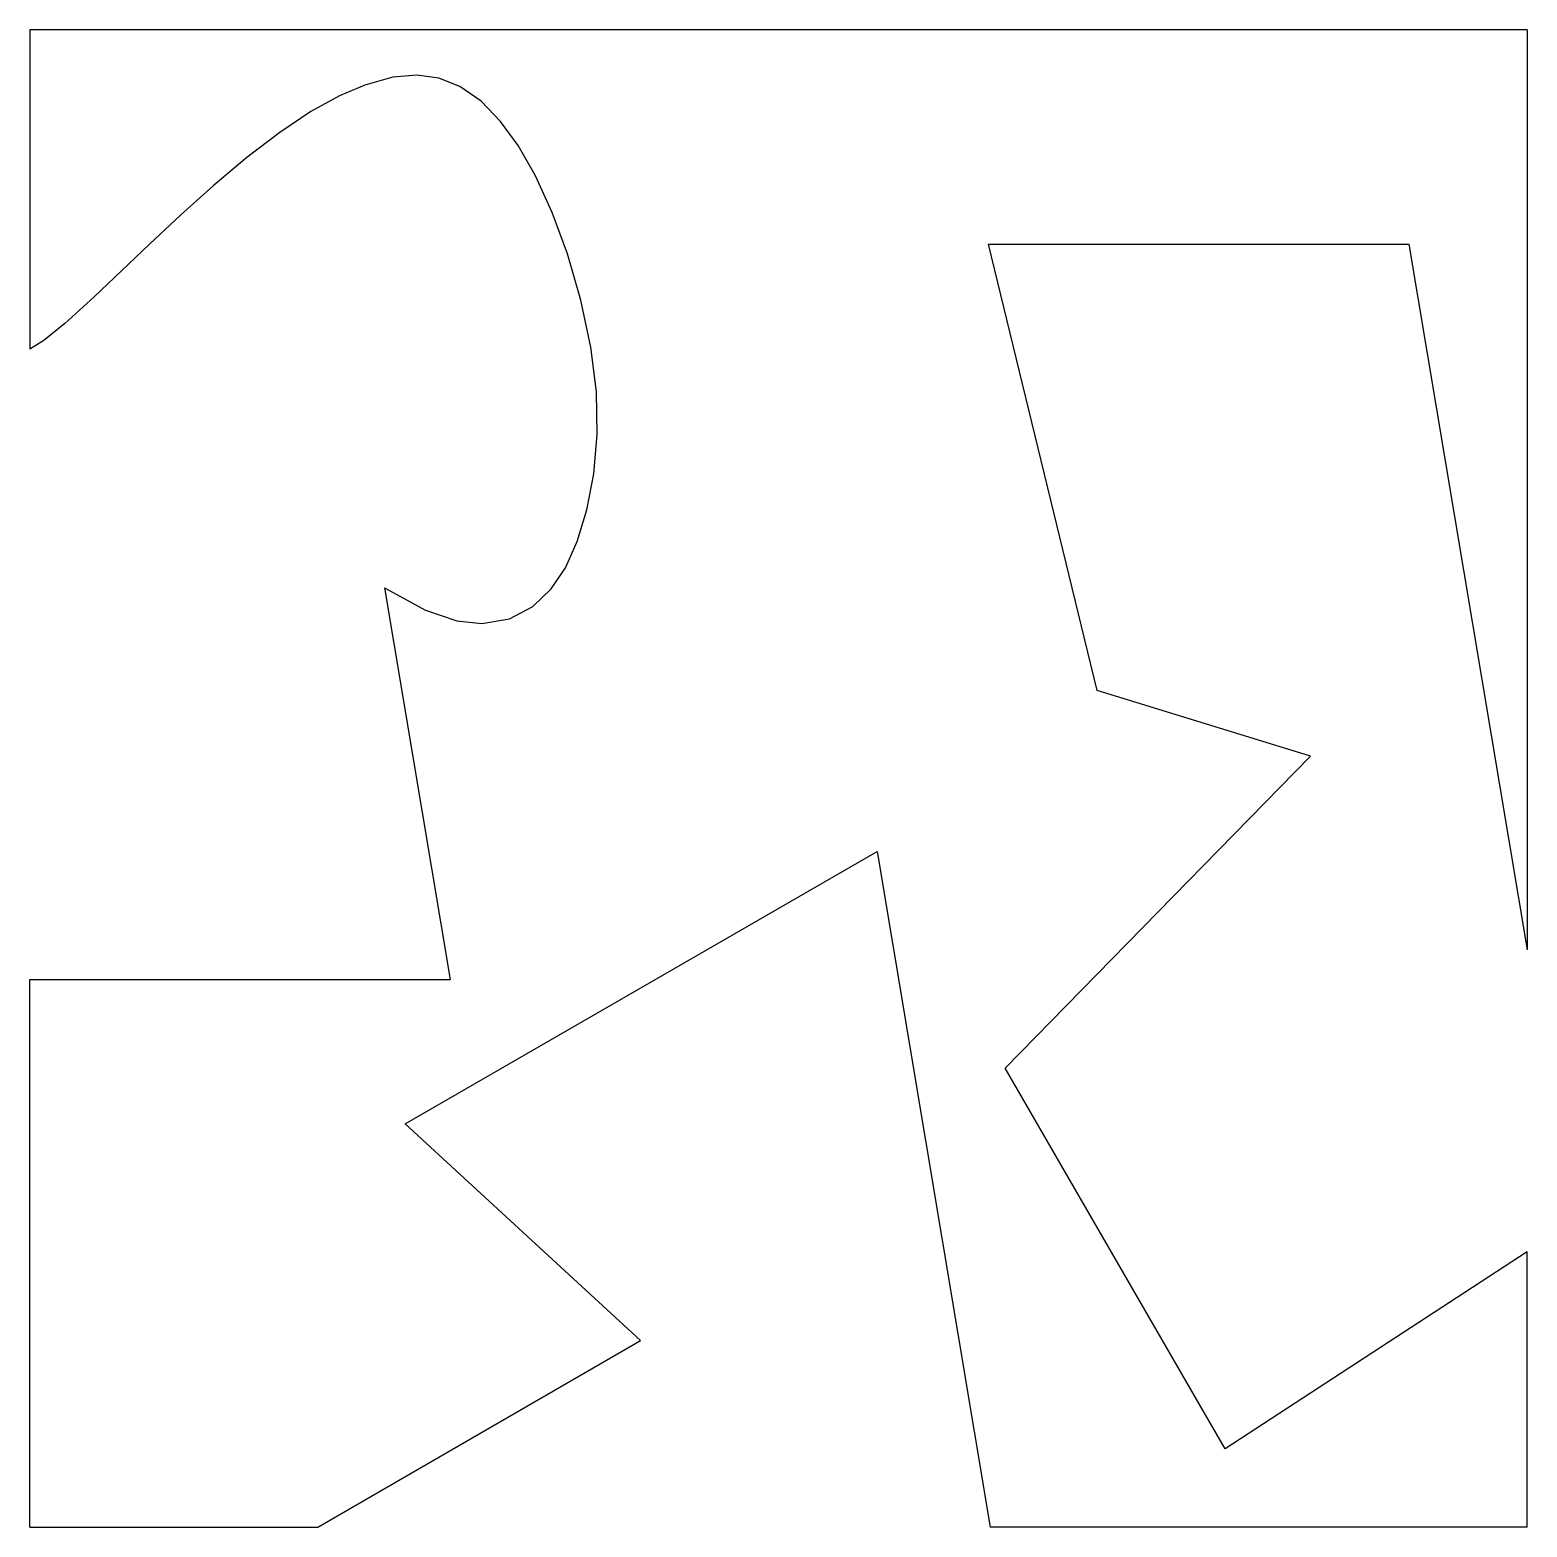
# Model space of a CAD drawing. Extents: x -10.2 to 4.8, y 15.4 to 30.4.
import ezdxf

# ---------------------------------------------------------------- set-up
doc = ezdxf.new("R2010")
doc.units = 0
doc.header["$LTSCALE"] = 1.21
doc.layers.get('0').update_dxf_attribs({"linetype": 'CONTINUOUS'})

msp = doc.modelspace()

# ---------------------------------------------------------------- linework, layer by layer
at = {"color": 3}
for p, q in [((-10.218, 30.383), (-10.218, 27.185)), ((4.782, 30.383), (-10.218, 30.383)), ((4.782, 30.383), (4.782, 21.165)), ((0.473, 23.764), (-0.613, 28.237)), ((-0.613, 28.237), (3.598, 28.237)), ((3.598, 28.237), (4.782, 21.165)), ((-6.665, 24.792), (-6.008, 20.869)), ((2.611, 23.106), (0.473, 23.764)), ((-0.448, 19.981), (2.611, 23.106)), ((-6.458, 19.422), (-1.731, 22.152)), ((-1.731, 22.152), (-0.598, 15.383)), ((-10.218, 15.383), (-10.218, 20.869)), ((-10.218, 20.869), (-6.008, 20.869)), ((1.756, 16.165), (-0.448, 19.981)), ((-4.1, 17.251), (-6.458, 19.422)), ((4.782, 18.139), (1.756, 16.165)), ((4.782, 15.383), (4.782, 18.139)), ((-7.335, 15.383), (-4.1, 17.251)), ((-10.218, 15.383), (-7.335, 15.383)), ((4.782, 15.383), (-0.598, 15.383))]:
    msp.add_line(p, q, dxfattribs=at)
msp.add_lwpolyline([(-6.665, 24.792), (-6.256, 24.568), (-5.94, 24.464), (-5.69, 24.437), (-5.413, 24.483), (-5.181, 24.605), (-4.995, 24.784), (-4.854, 24.995), (-4.735, 25.257), (-4.638, 25.574), (-4.57, 25.935), (-4.535, 26.33), (-4.542, 26.756), (-4.597, 27.206), (-4.699, 27.675), (-4.833, 28.138), (-4.985, 28.554), (-5.152, 28.92), (-5.327, 29.225), (-5.502, 29.466), (-5.699, 29.669), (-5.91, 29.817), (-6.122, 29.901), (-6.342, 29.93), (-6.584, 29.909), (-6.864, 29.831), (-7.118, 29.722), (-7.403, 29.564), (-7.715, 29.356), (-8.044, 29.105), (-8.382, 28.822), (-8.709, 28.528), (-9.019, 28.238), (-9.3, 27.969), (-9.574, 27.709), (-9.868, 27.441), (-10.08, 27.271), (-10.218, 27.185)], dxfattribs=at)

doc.saveas('drawing.dxf')
